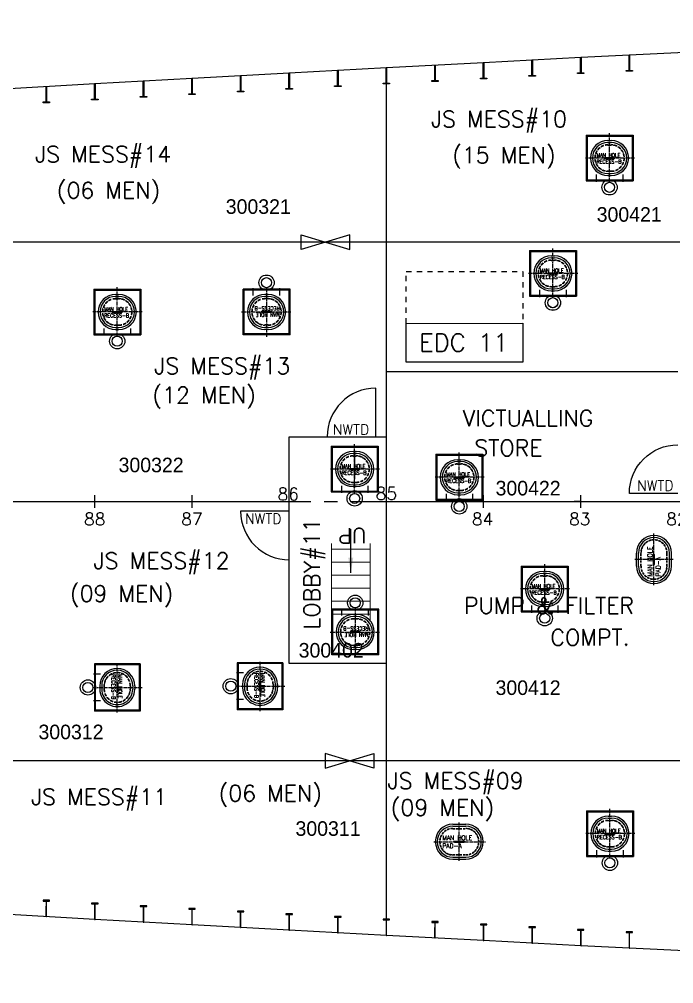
# Model space of a CAD drawing. Header units: inches. Extents: x -439515 to 171412, y -8673 to 415183.
# Drawn here: x 31619 to 40280, y 60918 to 73677 of the extents above; entities that cross this region are included whole.
import ezdxf
from ezdxf.enums import TextEntityAlignment as Align

# ---------------------------------------------------------------- set-up
doc = ezdxf.new("R2010")
doc.units = ezdxf.units.IN
doc.header["$LTSCALE"] = 700
doc.header["$MEASUREMENT"] = 0
for name, pattern in [('CENTER', [2, 1.25, -0.25, 0.25, -0.25]), ('CENTER2', [1.125, 0.75, -0.125, 0.125, -0.125]), ('DASHED', [0.75, 0.5, -0.25]), ('DOT', [0.2, 0.1, -0.1])]:
    doc.linetypes.add(name, pattern=pattern)
for name, color, linetype in [('01', 7, 'Continuous'), ('3 DECK', 7, 'Continuous'), ('COMPT.NOS', 4, 'Continuous'), ('COMPTNAME', 7, 'Continuous'), ('EDC', 7, 'Continuous'), ('Layer1', 6, 'Continuous'), ('LIGHT_BULKHEADS', 7, 'Continuous'), ('MANHOLEPLAN', 3, 'Continuous'), ('UP-DOWN', 7, 'Continuous')]:
    doc.layers.add(name, color=color, linetype=linetype)
doc.layers.add('LADDER', color=7, linetype='Continuous', lineweight=15)
doc.styles.add('ROMAN C', font='ROMANS.SHX', dxfattribs={"width": 0.9})
doc.styles.add('ROMANS', font='romans')
doc.styles.add('style1', font='romans.shx', dxfattribs={"height": 250})
doc.dimstyles.get("Standard").update_dxf_attribs({"dimtxt": 150.18, "dimasz": 200.18, "dimexe": 0.8, "dimexo": 0.625, "dimgap": 0.09, "dimtad": 0, "dimtih": 1, "dimtoh": 1, "dimdec": 0, "dimzin": 0, "dimdsep": 46, "dimtxsty": 'Standard', "dimcen": 8.09, "dimclrd": 40, "dimclre": 40, "dimadec": 0, "dimazin": 0, "dimtfac": 1, "dimtdec": 0, "dimtofl": 0, "dimtmove": 0, "dimatfit": 3, "dimfxl": 1, "dimtolj": 1, "dimtzin": 0, "dimarcsym": 0})

# ---------------------------------------------------------------- blocks, each defined once
blk = doc.blocks.new('DLN', base_point=(36758, 6815))
at = {"linetype": 'Continuous'}
blk.add_lwpolyline([(37258, 6815), (37258, 7815, 0.414214), (36258, 6815)], format="xyb", dxfattribs=at)
blk = doc.blocks.new('A1M', base_point=(36991, 2400))
at = {"linetype": 'Continuous'}
for p, q in [((37491, 2550), (36491, 2250)), ((36491, 2550), (37491, 2250)), ((36491, 2250), (36491, 2550)), ((37491, 2250), (37491, 2550))]:
    blk.add_line(p, q, dxfattribs=at)
blk = doc.blocks.new('A$C49E2739F')
at = {"layer": 'LADDER', "color": 3}
for p, q in [((112, 600), (1312, 600)), ((200, 600), (200, 0)), ((400, 600), (400, 0)), ((600, 600), (600, 0)), ((800, 600), (800, 0)), ((1000, 600), (1000, 0)), ((1200, 600), (1200, 0)), ((112, 0), (1312, 0))]:
    blk.add_line(p, q, dxfattribs=at)
blk = doc.blocks.new('HING')
at = {"layer": 'MANHOLEPLAN'}
for p, q in [((-205, -49), (-205, 61)), ((205, -49), (205, 61))]:
    blk.add_line(p, q, dxfattribs=at)
for radius in [118, 77.9]:
    blk.add_circle((0, 147), radius, dxfattribs=at)
blk = doc.blocks.new('manholerecesstype450x400')
at = {"layer": 'MANHOLEPLAN', "ltscale": 0.13}
for p, q in [((-363, 353), (-363, -353)), ((-363, 353), (363, 353)), ((-353, 343), (-353, -343)), ((-353, 343), (353, 343)), ((-353, 338), (353, 338)), ((-348, 338), (-348, -338)), ((348, 338), (348, -338)), ((353, 343), (353, -343)), ((363, 353), (363, -353)), ((-25, 240), (25, 240)), ((-25, -240), (25, -240)), ((-363, -353), (363, -353)), ((-353, -338), (353, -338)), ((-353, -343), (353, -343))]:
    blk.add_line(p, q, dxfattribs=at)
at = {"layer": 'MANHOLEPLAN', "linetype": 'CENTER2', "ltscale": 0.1}
for p, q in [((0, -370), (0, 383)), ((385, 0), (-374, 0))]:
    blk.add_line(p, q, dxfattribs=at)
at = {"layer": 'MANHOLEPLAN'}
for p, q in [((-25, 270), (25, 270)), ((-73, 8), (73, 8)), ((-73, -8), (73, -8)), ((-25, -270), (25, -270))]:
    blk.add_line(p, q, dxfattribs=at)
at = {"layer": 'MANHOLEPLAN', "linetype": 'DASHED', "ltscale": 0.13}
for p, q in [((-25, 205), (25, 205)), ((-25, 200), (25, 200)), ((-25, -200), (25, -200)), ((-25, -205), (25, -205))]:
    blk.add_line(p, q, dxfattribs=at)
at = {"layer": 'MANHOLEPLAN'}
for centre in [(-73, 0), (73, 0)]:
    blk.add_circle(centre, 8, dxfattribs=at)
at = {"layer": 'MANHOLEPLAN', "ltscale": 0.13}
for centre, radius, start, end in [((-25, 0), 270, 90, 270), ((-25, 0), 240, 90, 270), ((25, 0), 270, 270, 90), ((25, 0), 240, 270, 90)]:
    blk.add_arc(centre, radius, start, end, dxfattribs=at)
at = {"layer": 'MANHOLEPLAN', "linetype": 'DASHED', "ltscale": 0.13}
for centre, radius, start, end in [((-25, 0), 205, 90, 270), ((-25, 0), 200, 90, 270), ((25, 0), 205, 270, 90), ((25, 0), 200, 270, 90)]:
    blk.add_arc(centre, radius, start, end, dxfattribs=at)
at = {"layer": 'Layer1', "rotation": 180}
blk.add_blockref('HING', (0, -305), dxfattribs=at)
at = {"layer": 'MANHOLEPLAN', "insert": (-203, 74), "char_height": 60, "width": 626.17, "attachment_point": 1, "style": 'ROMAN C'}
blk.add_mtext('MAN HOLE RECESS-B', dxfattribs=at)
blk = doc.blocks.new('A$C4C922AD8')
at = {"layer": 'Layer1', "rotation": 180}
blk.add_blockref('HING', (149, -164), dxfattribs=at)
blk = doc.blocks.new('manholepadtype600x400')
for p, q in [((-100, 270), (100, 270)), ((-100, 240), (100, 240)), ((-73, 8), (73, 8)), ((-73, -8), (73, -8)), ((-100, -240), (100, -240)), ((-100, -270), (100, -270))]:
    blk.add_line(p, q)
at = {"linetype": 'DASHED', "ltscale": 0.1}
for p, q in [((-100, 205), (100, 205)), ((-100, 200), (100, 200)), ((-100, -200), (100, -200)), ((-100, -205), (100, -205))]:
    blk.add_line(p, q, dxfattribs=at)
at = {"linetype": 'CENTER2', "ltscale": 0.1}
for p, q in [((0, -297), (0, 294)), ((-394, 0), (404, 0))]:
    blk.add_line(p, q, dxfattribs=at)
for centre in [(-73, 0), (73, 0)]:
    blk.add_circle(centre, 8)
for centre, radius, start, end in [((-100, 0), 270, 90, 270), ((-100, 0), 240, 90, 270), ((100, 0), 270, 270, 90), ((100, 0), 240, 270, 90)]:
    blk.add_arc(centre, radius, start, end)
at = {"linetype": 'DASHED', "ltscale": 0.1}
for centre, radius, start, end in [((-100, 0), 205, 90, 270), ((-100, 0), 200, 90, 270), ((100, 0), 205, 270, 90), ((100, 0), 200, 270, 90)]:
    blk.add_arc(centre, radius, start, end, dxfattribs=at)
at = {"insert": (-262, 98), "char_height": 75, "width": 617.44, "attachment_point": 1, "style": 'ROMAN C'}
blk.add_mtext('MAN HOLE PAD-A', dxfattribs=at)

msp = doc.modelspace()

# ---------------------------------------------------------------- linework, layer by layer
at = {"color": 7}
for p, q in [((36477.6, 61557.2), (36477.6, 73037.5)), ((58340.7, 70726.8), (15991.2, 70726.8)), ((32619.4, 67211.6), (32619.4, 67383.1)), ((33905.5, 67211.6), (33905.5, 67383.1)), ((35191.5, 67211.6), (35191.5, 67383.1)), ((36477.6, 67211.6), (36477.6, 67383.1)), ((37763.7, 67211.6), (37763.7, 67383.1)), ((39049.7, 67211.6), (39049.7, 67383.1)), ((35191.5, 65153.9), (35191.5, 67297.3)), ((36477.6, 65153.9), (35191.5, 65153.9))]:
    msp.add_line(p, q, dxfattribs=at)
for p, q in [((40335.8, 69012.1), (36477.6, 69012.1)), ((26189.1, 67297.3), (35191.5, 67297.3)), ((36477.6, 67297.3), (40335.8, 67297.3)), ((56197.2, 63867.8), (15991.2, 63867.8))]:
    msp.add_line(p, q)
at = {"color": 1, "linetype": 'ByBlock'}
for p, q in [((35191.5, 67297.3), (35191.4, 68154.5)), ((35191.4, 68154.5), (36477.6, 68154.5))]:
    msp.add_line(p, q, dxfattribs=at)
at = {"color": 5, "linetype": 'CENTER'}
msp.add_line((13603.7, 67297.3), (147274.5, 67297.3), dxfattribs=at)
at = {"color": 4, "linetype": 'DOT'}
msp.add_lwpolyline([(36740, 69654), (36739.8, 70341.1), (38283.3, 70340.5), (38283.3, 69653.5)], dxfattribs=at)
at = {"linetype": 'Continuous'}
for points in [[(36337.1, 68154.5), (36337.1, 68797.5, 0.4142136), (35694.1, 68154.5)], [(40335.8, 67404.5), (39692.8, 67404.5, -0.4142135), (40335.8, 68047.6)]]:
    msp.add_lwpolyline(points, format="xyb", dxfattribs=at)
at = {"layer": '01', "linetype": 'ByBlock'}
for p, q in [((38406.7, 73139.9), (38406.7, 73127.5)), ((39049.7, 73173.8), (39049.7, 73047.6)), ((39692.8, 73206.4), (39692.8, 72990.3)), ((35834.6, 73002.8), (35834.6, 72786.7)), ((36477.6, 73037.5), (36477.6, 72901.1)), ((37120.6, 73071.8), (37120.6, 72935.4)), ((37763.7, 73106.1), (37763.7, 72890)), ((33905.5, 72898.6), (33905.5, 72772.3)), ((34548.5, 72933.3), (34548.5, 72717.2)), ((35191.5, 72968), (35191.5, 72752)), ((31976.4, 72789.3), (31976.4, 72652.9)), ((32619.4, 72825.7), (32619.4, 72609.6)), ((32619.4, 67297.3), (32705.1, 67297.3)), ((39049.7, 67297.3), (38964, 67297.3)), ((39049.7, 67297.3), (39135.5, 67297.3)), ((31976.4, 61805.4), (31976.4, 61941.8)), ((32619.4, 61769), (32619.4, 61985.1)), ((33905.5, 61696.1), (33905.5, 61822.4)), ((34548.5, 61661.4), (34548.5, 61877.5)), ((35191.5, 61626.7), (35191.5, 61842.7)), ((35834.6, 61591.9), (35834.6, 61808)), ((33262.4, 61732.6), (33262.4, 61745)), ((36477.6, 61557.2), (36477.6, 61693.6)), ((37120.6, 61522.9), (37120.6, 61659.3)), ((37763.7, 61488.6), (37763.7, 61704.7)), ((39049.7, 61420.9), (39049.7, 61547.1)), ((39692.8, 61388.3), (39692.8, 61604.4)), ((38406.7, 61454.8), (38406.7, 61467.2))]:
    msp.add_line(p, q, dxfattribs=at)
at = {"layer": '01', "color": 4, "linetype": 'ByBlock'}
msp.add_lwpolyline([(38283.3, 69140.1), (36740, 69139.6), (36740, 69654), (38283.3, 69654.6)], close=True, dxfattribs=at)
at = {"layer": '3 DECK', "color": 7}
for points in [[(31333.3, 72752.8), (32619.4, 72825.7), (33905.5, 72898.6), (35191.5, 72968), (36477.6, 73037.5), (37763.7, 73106.1), (39049.7, 73173.8), (40335.8, 73239), (41621.8, 73300.7), (42907.9, 73361.6), (44194, 73421.6), (45480, 73473.9), (46766.1, 73525.3), (48052.2, 73576.8), (49338.2, 73627.3), (50624.3, 73677.1)], [(50624.3, 60917.6), (49338.2, 60967.3), (48052.2, 61017.9), (46766.1, 61069.4), (45480, 61120.8), (44194, 61173.1), (42907.9, 61233.1), (41621.8, 61294), (40335.8, 61355.7), (39049.7, 61420.9), (37763.7, 61488.6), (36477.6, 61557.2), (35191.5, 61626.7), (33905.5, 61696.1), (32619.4, 61769), (31333.3, 61841.9)]]:
    msp.add_lwpolyline(points, dxfattribs=at)
at = {"layer": '3 DECK', "color": 4}
for points in [[(38410.1, 73140.1), (38410.1, 72934.2), (38434.5, 72934.2), (38449.5, 72934.2), (38449.5, 72923.9), (38434.3, 72923.9), (38363.8, 72923.9), (38363.8, 72934.2), (38403.2, 72934.2), (38403.3, 73139.7), (38410.1, 73140.1)], [(39053.1, 73174), (39053.2, 72968), (39077.5, 72968), (39092.6, 72968), (39092.6, 72957.7), (39077.4, 72957.7), (39006.9, 72957.7), (39006.9, 72968), (39046.3, 72968), (39046.3, 73173.6), (39053.1, 73174)], [(39696.1, 73206.6), (39696.2, 73000.6), (39720.5, 73000.6), (39735.6, 73000.6), (39735.6, 72990.3), (39720.4, 72990.3), (39649.9, 72990.3), (39649.9, 73000.6), (39689.3, 73000.6), (39689.4, 73206.2), (39696.1, 73206.6)], [(35837.9, 73002.9), (35838, 72797), (35862.3, 72797), (35877.4, 72797), (35877.4, 72786.7), (35862.2, 72786.7), (35791.7, 72786.7), (35791.7, 72797), (35831.1, 72797), (35831.2, 73002.6), (35837.9, 73002.9)], [(36481, 73037.7), (36481, 72831.7), (36505.4, 72831.7), (36520.5, 72831.7), (36520.5, 72821.4), (36505.3, 72821.4), (36434.7, 72821.4), (36434.7, 72831.7), (36474.2, 72831.7), (36474.2, 73037.3), (36481, 73037.7)], [(37124, 73072), (37124.1, 72866), (37148.4, 72866), (37163.5, 72866), (37163.5, 72855.7), (37148.3, 72855.7), (37077.8, 72855.7), (37077.8, 72866), (37117.2, 72866), (37117.2, 73071.6), (37124, 73072)], [(37767.1, 73106.3), (37767.1, 72900.3), (37791.4, 72900.3), (37806.5, 72900.3), (37806.5, 72890), (37791.3, 72890), (37720.8, 72890), (37720.8, 72900.3), (37760.2, 72900.3), (37760.3, 73105.9), (37767.1, 73106.3)], [(33265.8, 72862.3), (33265.8, 72656.4), (33290.2, 72656.4), (33305.3, 72656.4), (33305.3, 72646.1), (33290.1, 72646.1), (33219.5, 72646.1), (33219.5, 72656.4), (33259, 72656.4), (33259, 72861.9), (33265.8, 72862.3)], [(33908.9, 72898.8), (33908.9, 72692.8), (33933.3, 72692.8), (33948.3, 72692.8), (33948.3, 72682.5), (33933.2, 72682.5), (33862.6, 72682.5), (33862.6, 72692.8), (33902, 72692.8), (33902, 72898.4), (33908.9, 72898.8)], [(34551.9, 72933.5), (34551.9, 72727.5), (34576.3, 72727.5), (34591.4, 72727.5), (34591.4, 72717.2), (34576.2, 72717.2), (34505.6, 72717.2), (34505.6, 72727.5), (34545.1, 72727.5), (34545.1, 72933.1), (34551.9, 72933.5)], [(35194.9, 72968.2), (35195, 72762.3), (35219.3, 72762.3), (35234.4, 72762.3), (35234.4, 72752), (35219.2, 72752), (35148.7, 72752), (35148.7, 72762.3), (35188.1, 72762.3), (35188.2, 72967.8), (35194.9, 72968.2)], [(31979.8, 72789.5), (31979.8, 72583.5), (32004.2, 72583.5), (32019.2, 72583.5), (32019.2, 72573.2), (32004.1, 72573.2), (31933.5, 72573.2), (31933.5, 72583.5), (31972.9, 72583.5), (31972.9, 72789.1), (31979.8, 72789.5)], [(32622.8, 72825.9), (32622.8, 72619.9), (32647.2, 72619.9), (32662.3, 72619.9), (32662.3, 72609.6), (32647.1, 72609.6), (32576.5, 72609.6), (32576.5, 72619.9), (32616, 72619.9), (32616, 72825.5), (32622.8, 72825.9)], [(31979.8, 61805.2), (31979.8, 62011.2), (32004.2, 62011.2), (32019.2, 62011.2), (32019.2, 62021.5), (32004.1, 62021.5), (31933.5, 62021.5), (31933.5, 62011.2), (31972.9, 62011.2), (31972.9, 61805.6), (31979.8, 61805.2)], [(32622.8, 61768.8), (32622.8, 61974.8), (32647.2, 61974.8), (32662.3, 61974.8), (32662.3, 61985.1), (32647.1, 61985.1), (32576.5, 61985.1), (32576.5, 61974.8), (32616, 61974.8), (32616, 61769.2), (32622.8, 61768.8)], [(33265.8, 61732.4), (33265.8, 61938.3), (33290.2, 61938.3), (33305.3, 61938.3), (33305.3, 61948.6), (33290.1, 61948.6), (33219.5, 61948.6), (33219.5, 61938.3), (33259, 61938.3), (33259, 61732.7), (33265.8, 61732.4)], [(33908.9, 61695.9), (33908.9, 61901.9), (33933.3, 61901.9), (33948.3, 61901.9), (33948.3, 61912.2), (33933.2, 61912.2), (33862.6, 61912.2), (33862.6, 61901.9), (33902, 61901.9), (33902, 61696.3), (33908.9, 61695.9)], [(34551.9, 61661.2), (34551.9, 61867.2), (34576.3, 61867.2), (34591.4, 61867.2), (34591.4, 61877.5), (34576.2, 61877.5), (34505.6, 61877.5), (34505.6, 61867.2), (34545.1, 61867.2), (34545.1, 61661.6), (34551.9, 61661.2)], [(35194.9, 61626.5), (35195, 61832.4), (35219.3, 61832.4), (35234.4, 61832.4), (35234.4, 61842.7), (35219.2, 61842.7), (35148.7, 61842.7), (35148.7, 61832.4), (35188.1, 61832.4), (35188.2, 61626.9), (35194.9, 61626.5)], [(35837.9, 61591.8), (35838, 61797.7), (35862.3, 61797.7), (35877.4, 61797.7), (35877.4, 61808), (35862.2, 61808), (35791.7, 61808), (35791.7, 61797.7), (35831.1, 61797.7), (35831.2, 61592.1), (35837.9, 61591.8)], [(36481, 61557), (36481, 61763), (36505.4, 61763), (36520.5, 61763), (36520.5, 61773.3), (36505.3, 61773.3), (36434.7, 61773.3), (36434.7, 61763), (36474.2, 61763), (36474.2, 61557.4), (36481, 61557)], [(37124, 61522.7), (37124.1, 61728.7), (37148.4, 61728.7), (37163.5, 61728.7), (37163.5, 61739), (37148.3, 61739), (37077.8, 61739), (37077.8, 61728.7), (37117.2, 61728.7), (37117.2, 61523.1), (37124, 61522.7)], [(37767.1, 61488.4), (37767.1, 61694.4), (37791.4, 61694.4), (37806.5, 61694.4), (37806.5, 61704.7), (37791.3, 61704.7), (37720.8, 61704.7), (37720.8, 61694.4), (37760.2, 61694.4), (37760.3, 61488.8), (37767.1, 61488.4)], [(38410.1, 61454.6), (38410.1, 61660.5), (38434.5, 61660.5), (38449.5, 61660.5), (38449.5, 61670.8), (38434.3, 61670.8), (38363.8, 61670.8), (38363.8, 61660.5), (38403.2, 61660.5), (38403.3, 61455), (38410.1, 61454.6)], [(39053.1, 61420.7), (39053.2, 61626.7), (39077.5, 61626.7), (39092.6, 61626.7), (39092.6, 61637), (39077.4, 61637), (39006.9, 61637), (39006.9, 61626.7), (39046.3, 61626.7), (39046.3, 61421.1), (39053.1, 61420.7)], [(39696.1, 61388.1), (39696.2, 61594.1), (39720.5, 61594.1), (39735.6, 61594.1), (39735.6, 61604.4), (39720.4, 61604.4), (39649.9, 61604.4), (39649.9, 61594.1), (39689.3, 61594.1), (39689.4, 61388.5), (39696.1, 61388.1)]]:
    msp.add_lwpolyline(points, dxfattribs=at)
at = {"layer": 'MANHOLEPLAN', "color": 7, "linetype": 'Continuous'}
msp.add_line((36057.4, 67972.5), (36057.4, 67593.8), dxfattribs=at)

# ---------------------------------------------------------------- block references
at = {"color": 7, "xscale": 0.6430312499999998, "yscale": 0.6430312499999998, "zscale": 0.6430312499999998}
msp.add_blockref('A1M', (35671, 70726.8), dxfattribs=at)
at = {"color": 7, "yscale": 0.6430312499999998, "zscale": 0.6430312499999998}
for name, p, xscale, rotation in [('DLN', (35191.5, 66847.2), 0.6430312499999998, 90), ('A1M', (35988.2, 63867.8), -0.6430312499999998, 180)]:
    msp.add_blockref(name, p, dxfattribs=dict(at, xscale=xscale, rotation=rotation))
at = {"layer": 'LIGHT_BULKHEADS', "color": 3, "extrusion": (0, 0, -1), "xscale": -0.8573749999999999, "yscale": 0.8573749999999999, "zscale": -0.8573749999999999, "rotation": 90}
msp.add_blockref('A$C49E2739F', (-35748.9, 66836.2), dxfattribs=at)
at = {"layer": 'MANHOLEPLAN', "xscale": 0.8573749999999999, "yscale": 0.8573749999999999, "zscale": 0.8573749999999999}
for name, p in [('manholerecesstype450x400', (39431, 71841.4)), ('manholerecesstype450x400', (38681, 70315.3)), ('manholerecesstype450x400', (32915.2, 69805.2)), ('manholerecesstype450x400', (36057.4, 67725.8)), ('manholerecesstype450x400', (37442.1, 67618.9)), ('manholerecesstype450x400', (38572.5, 66139.9)), ('manholerecesstype450x400', (39435.5, 62903.3)), ('manholepadtype600x400', (37442.2, 62796.6))]:
    msp.add_blockref(name, p, dxfattribs=at)
for name, p, rotation in [('manholerecesstype450x400', (34891.5, 69805.2), 180), ('manholepadtype600x400', (40018.6, 66529.6), 90), ('manholerecesstype450x400', (36064.8, 65569.7), 180), ('manholerecesstype450x400', (32915.2, 64836.7), 270), ('manholerecesstype450x400', (34805.7, 64853.8), 270)]:
    msp.add_blockref(name, p, dxfattribs=dict(at, rotation=rotation))
at = {"layer": 'MANHOLEPLAN', "ltscale": 0.5, "xscale": 0.8573749999999999, "yscale": 0.8573749999999999, "zscale": 0.8573749999999999}
msp.add_blockref('A$C4C922AD8', (38553.1, 70194.1), dxfattribs=at)

# ---------------------------------------------------------------- texts
at = {"color": 7, "style": 'ROMANS'}
for p in [(35769.2, 68182.2, 0), (39796.6, 67440.5, 0), (34607.1, 67001.7, 0)]:
    msp.add_text('NWTD', height=135.47, dxfattribs=at).set_placement(p)
for s, p in [('86', (35178.3, 67313.6)), ('85', (36477.7, 67321.3)), ('88', (32617.7, 66983.6)), ('87', (33903.7, 66983.6)), ('84', (37750.4, 66983.6)), ('83', (39036.5, 66983.6)), ('82', (40322.5, 66983.6))]:
    msp.add_text(s, height=165.04, dxfattribs=at).set_placement(p, align=Align.CENTER)
at = {"layer": 'COMPT.NOS', "color": 4, "linetype": 'ByBlock', "char_height": 192.91, "width": 1570.243, "attachment_point": 1}
for s, insert in [('300321', (34351.5, 71295.7)), ('300421', (39260.3, 71191.6)), ('300322', (32933.1, 67876.9)), ('300422', (37922.2, 67570.5)), ('300402', (35316.5, 65425.3)), ('300412', (37921.7, 64930.6)), ('300312', (31872.9, 64344.8)), ('300311', (35274.5, 63066.9))]:
    msp.add_mtext(s, dxfattribs=dict(at, insert=insert))
at = {"layer": 'COMPTNAME', "linetype": 'ByBlock', "style": 'style1'}
for s, p in [('JS MESS#10', (37067.2, 72250.6)), ('JS MESS#14', (31828.4, 71784.6)), ('(15 MEN)', (37348.9, 71772.9)), ('(06 MEN)', (32116.2, 71307)), ('JS MESS#13', (33404.5, 68983)), ('(12 MEN)', (33380.9, 68598.3)), ('JS MESS#12', (32600.9, 66407.3)), ('(09 MEN)', (32289, 65971.9)), ('JS MESS#09', (36493, 63496.7)), ('(06 MEN)', (34257.1, 63329.4)), ('JS MESS#11', (31774.8, 63282.5)), ('(09 MEN)', (36535.5, 63139.8))]:
    msp.add_text(s, height=214.34, dxfattribs=at).set_placement(p)
at = {"layer": 'COMPTNAME', "style": 'style1'}
for s, height, p in [('VICTUALLING', 214.344, (39216.5, 68291.9)), ('STORE', 214.34, (38542.3, 67899.2))]:
    msp.add_text(s, height=height, dxfattribs=at).set_placement(p, align=Align.RIGHT)
at = {"layer": 'COMPTNAME', "color": 7, "style": 'style1'}
msp.add_text('LOBBY#11', height=214.34, rotation=90, dxfattribs=at).set_placement((35597.2, 67073.6), align=Align.RIGHT)
for s, p in [('PUMP & FILTER', (39754.7, 65812.3)), ('COMPT.       ', (40724.5, 65391.8))]:
    msp.add_text(s, height=214.344, dxfattribs=at).set_placement(p, align=Align.RIGHT)
at = {"layer": 'EDC', "color": 4, "style": 'ROMANS'}
msp.add_text('EDC 11', height=235.78, dxfattribs=at).set_placement((38093.3, 69281.5), align=Align.RIGHT)
at = {"layer": 'UP-DOWN', "color": 7, "style": 'ROMANS'}
msp.add_text('UP', height=201.59, rotation=180, dxfattribs=at).set_placement((36212, 66945.6))

# ---------------------------------------------------------------- leaders
at = {"color": 3}
msp.add_leader([(36006.1, 66354.2), (36006.1, 66931.8)], dimstyle='Standard', dxfattribs=at)

doc.saveas('drawing.dxf')
